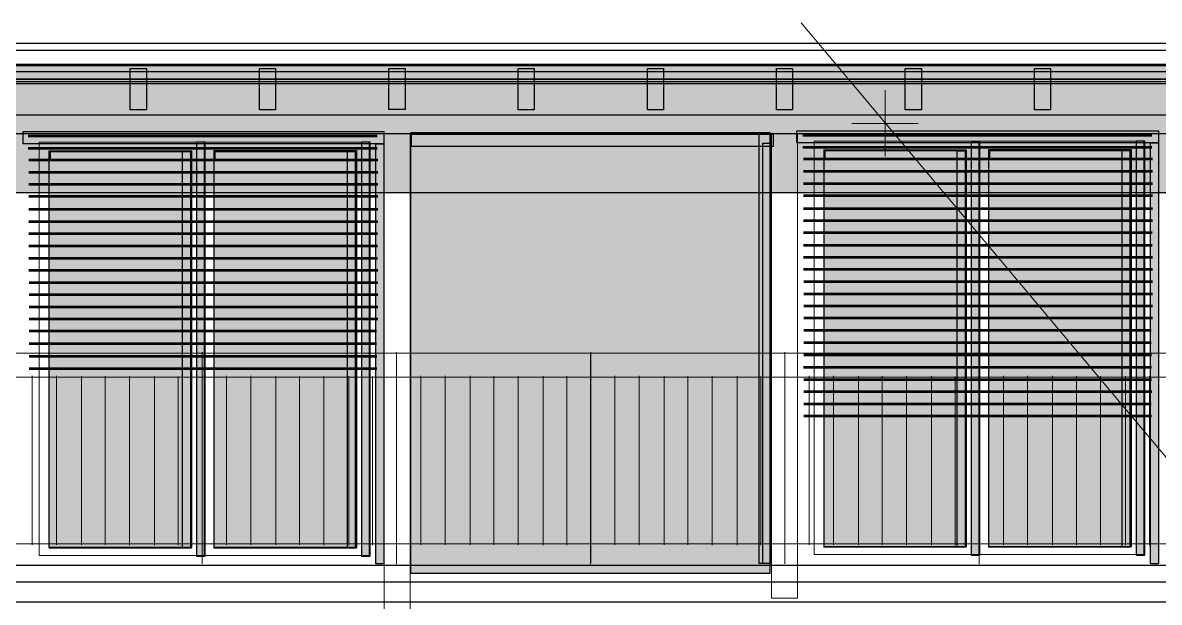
# Model space of a CAD drawing. Header units: millimetres. Extents: x 2976 to 41668, y 1850 to 28527.
# Drawn here: x 15835 to 21765, y 21016 to 24041 of the extents above; entities that cross this region are included whole.
import ezdxf

# ---------------------------------------------------------------- set-up
doc = ezdxf.new("R2010")
doc.units = ezdxf.units.MM
doc.header["$LTSCALE"] = 50
for name, color, linetype in [('00_Wand_Bestand', 7, 'Continuous'), ('02_Grundstuecksgrenze', 8, 'Continuous'), ('05_Linien_stark', 7, 'Continuous'), ('06_Linien_fein', 3, 'Continuous')]:
    doc.layers.add(name, color=color, linetype=linetype)

msp = doc.modelspace()

# ---------------------------------------------------------------- hatches: boundary and pattern name
at = {"layer": '00_Wand_Bestand', "transparency": 33554500}
for points in [[(11786.3, 23816.6), (23791.2, 23816.6), (23791.2, 23557.9), (11786.3, 23557.9)], [(11789.7, 23816.6), (23791.2, 23816.6), (23791.2, 23153.1), (11789.7, 23153.1)]]:
    msp.add_hatch(color=7, dxfattribs=at).paths.add_polyline_path(points)
at = {"layer": '02_Grundstuecksgrenze', "transparency": 33554595}
msp.add_hatch(color=7, dxfattribs=at).paths.add_polyline_path([(11790.9, 23816.8), (23787.5, 23816.8), (23787.5, 23732), (11790.9, 23732)])
at = {"layer": '02_Grundstuecksgrenze', "transparency": 33554572}
for points in [[(15837.8, 23473.5), (17718.8, 23473.5), (17718.8, 23409.2), (15837.8, 23409.2)], [(17862.8, 23458.3), (19750.4, 23458.3), (19750.4, 23395.2), (17862.8, 23395.2)], [(19677.8, 23462.5), (19740.9, 23462.5), (19740.9, 21219), (19677.8, 21219)], [(19873.3, 23476.7), (21760.9, 23476.7), (21760.9, 23413.7), (19873.3, 23413.7)], [(20786.3, 23423.3), (20827.9, 23423.3), (20827.9, 21259.6), (20786.3, 21259.6)], [(21646.5, 23423.7), (21688.1, 23423.7), (21688.1, 21260), (21646.5, 21260)], [(15979.6, 23368.6), (16667, 23368.6), (16667, 23322.4), (15979.6, 23322.4)], [(16668.4, 23368.5), (16710, 23368.5), (16710, 21299.5), (16668.4, 21299.5)], [(16744.3, 23418.9), (16785.9, 23418.9), (16785.9, 21255.2), (16744.3, 21255.2)], [(16839.8, 23368.9), (17527.2, 23368.9), (17527.2, 23322.8), (16839.8, 23322.8)], [(17529, 23369.2), (17570.6, 23369.2), (17570.6, 21300.2), (17529, 21300.2)], [(17604.5, 23419.3), (17646.1, 23419.3), (17646.1, 21255.6), (17604.5, 21255.6)], [(17677.6, 23409.3), (17719.1, 23409.3), (17719.1, 21217.4), (17677.6, 21217.4)], [(19697.4, 23412.4), (19739, 23412.4), (19739, 21217.6), (19697.4, 21217.6)], [(20021.6, 23373), (20709, 23373), (20709, 23326.8), (20021.6, 23326.8)], [(20710.1, 23372.9), (20751.7, 23372.9), (20751.7, 21303.9), (20710.1, 21303.9)], [(20881.8, 23373.4), (21569.2, 23373.4), (21569.2, 23327.2), (20881.8, 23327.2)], [(21570.7, 23373.3), (21612.3, 23373.3), (21612.3, 21304.3), (21570.7, 21304.3)], [(21719.2, 23413.7), (21761.2, 23413.7), (21761.2, 21217.1), (21719.2, 21217.1)]]:
    msp.add_hatch(color=7, dxfattribs=at).paths.add_polyline_path(points)
at = {"layer": '02_Grundstuecksgrenze'}
msp.add_hatch(color=7, dxfattribs=at).paths.add_polyline_path([(17860.4, 23467.6), (19733.7, 23467.6), (19733.7, 21166.1), (17860.4, 21166.1)])
at = {"layer": '02_Grundstuecksgrenze', "transparency": 33554590}
for points in [[(15973.9, 23372), (16715.5, 23372), (16715.5, 21301.1), (15973.9, 21301.1)], [(16833.5, 23374.7), (17575.9, 23374.7), (17575.9, 21301.7), (16833.5, 21301.7)], [(20015.9, 23376.4), (20757.5, 23376.4), (20757.5, 21305.6), (20015.9, 21305.6)], [(20875.4, 23379.1), (21617.9, 23379.1), (21617.9, 21306.1), (20875.4, 21306.1)]]:
    msp.add_hatch(color=7, dxfattribs=at).paths.add_polyline_path(points)

# ---------------------------------------------------------------- linework, layer by layer
at = {"layer": '00_Wand_Bestand'}
for points in [[(11786.3, 23816.6), (23791.2, 23816.6), (23791.2, 23557.9), (11786.3, 23557.9)], [(11789.7, 23816.6), (23791.2, 23816.6), (23791.2, 23153.1), (11789.7, 23153.1)]]:
    msp.add_lwpolyline(points, close=True, dxfattribs=at)
at = {"layer": '02_Grundstuecksgrenze'}
for points in [[(11790.9, 23816.8), (23787.5, 23816.8), (23787.5, 23732), (11790.9, 23732)], [(15837.8, 23473.5), (17718.8, 23473.5), (17718.8, 23409.2), (15837.8, 23409.2)], [(17860.4, 23467.6), (19733.7, 23467.6), (19733.7, 21166.1), (17860.4, 21166.1)], [(17862.8, 23458.3), (19750.4, 23458.3), (19750.4, 23395.2), (17862.8, 23395.2)], [(19677.8, 23462.5), (19740.9, 23462.5), (19740.9, 21219), (19677.8, 21219)], [(19873.3, 23476.7), (21760.9, 23476.7), (21760.9, 23413.7), (19873.3, 23413.7)], [(20786.3, 23423.3), (20827.9, 23423.3), (20827.9, 21259.6), (20786.3, 21259.6)], [(21646.5, 23423.7), (21688.1, 23423.7), (21688.1, 21260), (21646.5, 21260)], [(15973.9, 23372), (16715.5, 23372), (16715.5, 21301.1), (15973.9, 21301.1)], [(15979.6, 23368.6), (16667, 23368.6), (16667, 23322.4), (15979.6, 23322.4)], [(16668.4, 23368.5), (16710, 23368.5), (16710, 21299.5), (16668.4, 21299.5)], [(16744.3, 23418.9), (16785.9, 23418.9), (16785.9, 21255.2), (16744.3, 21255.2)], [(16833.5, 23374.7), (17575.9, 23374.7), (17575.9, 21301.7), (16833.5, 21301.7)], [(16839.8, 23368.9), (17527.2, 23368.9), (17527.2, 23322.8), (16839.8, 23322.8)], [(17529, 23369.2), (17570.6, 23369.2), (17570.6, 21300.2), (17529, 21300.2)], [(17604.5, 23419.3), (17646.1, 23419.3), (17646.1, 21255.6), (17604.5, 21255.6)], [(17677.6, 23409.3), (17719.1, 23409.3), (17719.1, 21217.4), (17677.6, 21217.4)], [(19697.4, 23412.4), (19739, 23412.4), (19739, 21217.6), (19697.4, 21217.6)], [(20015.9, 23376.4), (20757.5, 23376.4), (20757.5, 21305.6), (20015.9, 21305.6)], [(20021.6, 23373), (20709, 23373), (20709, 23326.8), (20021.6, 23326.8)], [(20710.1, 23372.9), (20751.7, 23372.9), (20751.7, 21303.9), (20710.1, 21303.9)], [(20875.4, 23379.1), (21617.9, 23379.1), (21617.9, 21306.1), (20875.4, 21306.1)], [(20881.8, 23373.4), (21569.2, 23373.4), (21569.2, 23327.2), (20881.8, 23327.2)], [(21570.7, 23373.3), (21612.3, 23373.3), (21612.3, 21304.3), (21570.7, 21304.3)], [(21719.2, 23413.7), (21761.2, 23413.7), (21761.2, 21217.1), (21719.2, 21217.1)]]:
    msp.add_lwpolyline(points, close=True, dxfattribs=at)
at = {"layer": '05_Linien_stark', "lineweight": 53}
for p, q in [((17684.2, 23448.5), (15863.4, 23448.5)), ((21726.2, 23452.9), (19905.4, 23452.9)), ((17685, 23384.9), (15863.4, 23384.9)), ((21727, 23389.3), (19905.3, 23389.3)), ((17687.3, 23323.7), (15867.3, 23323.7)), ((21729.3, 23328.2), (19909.3, 23328.2)), ((17687.4, 23259.6), (15867.4, 23259.6)), ((21729.5, 23264), (19909.4, 23264)), ((17687.4, 23196), (15867.4, 23196)), ((21729.4, 23200.4), (19909.4, 23200.4)), ((17687.3, 23133.1), (15867.3, 23133.1)), ((21729.3, 23137.5), (19909.3, 23137.5)), ((21729.3, 23069.8), (19909.3, 23069.8)), ((17687.4, 23065.4), (15867.3, 23065.4)), ((17687.3, 23001.8), (15867.3, 23001.8)), ((21729.3, 23006.2), (19909.3, 23006.2)), ((17686.7, 22939), (15867, 22939)), ((21728.7, 22943.4), (19909, 22943.4)), ((17686.8, 22874.1), (15867, 22874.1)), ((21728.8, 22878.5), (19909, 22878.5)), ((17687.1, 22810.5), (15867.6, 22810.5)), ((21729.1, 22814.9), (19909.6, 22814.9)), ((17687.5, 22747.6), (15867.3, 22747.6)), ((21729.6, 22752.1), (19909.3, 22752.1)), ((17688.2, 22683.6), (15868.4, 22683.6)), ((21730.2, 22688), (19910.4, 22688)), ((17688.1, 22620), (15868.4, 22620)), ((21730.1, 22624.4), (19910.4, 22624.4)), ((17688, 22557.1), (15868.3, 22557.1)), ((21730, 22561.5), (19910.2, 22561.5)), ((17688.1, 22494.3), (15868.3, 22494.3)), ((21730.1, 22498.7), (19910.4, 22498.7)), ((17680.8, 22430.7), (15868.2, 22430.7)), ((21722.4, 22434.5), (19909.9, 22434.5)), ((17680.9, 22365.2), (15868.3, 22365.2)), ((21722.5, 22370.7), (19909.9, 22370.7)), ((17682, 22299.2), (15868.1, 22299.2)), ((21723.9, 22305.7), (19910.7, 22305.7)), ((21724.7, 22240.5), (19909.6, 22240.5)), ((17682, 22234.9), (15868, 22234.9)), ((21725.3, 22177.4), (19910.3, 22177.4)), ((21726, 22113.9), (19910.2, 22113.9)), ((21722.3, 22050.6), (19910.1, 22050.6)), ((21724.4, 21986.9), (19910.2, 21986.9))]:
    msp.add_line(p, q, dxfattribs=at)
at = {"layer": '05_Linien_stark', "lineweight": 15}
for p, q in [((11823.9, 22315.4), (23753.8, 22315.4)), ((16772, 22321.9), (16772, 21216.3)), ((17785.3, 22322.1), (17785.3, 21215.4)), ((18798.3, 22315.6), (18798.3, 21215.6)), ((18799.3, 22322.1), (18799.3, 21222.1)), ((19812, 22321.9), (19812, 21216.2)), ((20825.4, 22322.1), (20825.4, 21215.8)), ((11823.5, 22191.5), (23752.4, 22191.5)), ((15884.9, 22197), (15884.9, 21315.7)), ((16011.2, 22197.9), (16011.2, 21316.5)), ((16141.6, 22196.8), (16141.6, 21315.4)), ((16265.7, 22196.7), (16265.7, 21315.4)), ((16392.5, 22196.4), (16392.5, 21315)), ((16522.9, 22195.3), (16522.9, 21314)), ((16647, 22195.2), (16647, 21313.9)), ((16898.6, 22197), (16898.6, 21315.7)), ((17024.9, 22197.9), (17024.9, 21316.5)), ((17155.3, 22196.8), (17155.3, 21315.4)), ((17279.4, 22196.7), (17279.4, 21315.4)), ((17406.2, 22196.4), (17406.2, 21315)), ((17536.5, 22195.3), (17536.5, 21314)), ((17660.7, 22195.2), (17660.7, 21313.9)), ((17912.2, 22197.2), (17912.2, 21315.9)), ((18038.6, 22198.1), (18038.6, 21316.7)), ((18168.9, 22197), (18168.9, 21315.6)), ((18293, 22196.9), (18293, 21315.6)), ((18419.8, 22196.6), (18419.8, 21315.3)), ((18550.2, 22195.5), (18550.2, 21314.2)), ((18674.4, 22195.4), (18674.4, 21314.1)), ((18924.9, 22197), (18924.9, 21315.7)), ((19051.2, 22197.9), (19051.2, 21316.5)), ((19181.6, 22196.8), (19181.6, 21315.4)), ((19305.7, 22196.7), (19305.7, 21315.4)), ((19432.5, 22196.4), (19432.5, 21315)), ((19562.9, 22195.3), (19562.9, 21314)), ((19687, 22195.2), (19687, 21313.9)), ((19938.6, 22197), (19938.6, 21315.7)), ((20064.9, 22197.9), (20064.9, 21316.5)), ((20195.3, 22196.8), (20195.3, 21315.4)), ((20319.4, 22196.7), (20319.4, 21315.4)), ((20446.2, 22196.4), (20446.2, 21315)), ((20576.6, 22195.3), (20576.6, 21314)), ((20700.7, 22195.2), (20700.7, 21313.9)), ((20951.7, 22197.2), (20951.7, 21315.9)), ((21078, 22198.1), (21078, 21316.7)), ((21208.4, 22197), (21208.4, 21315.6)), ((21332.5, 22196.9), (21332.5, 21315.6)), ((21459.3, 22196.6), (21459.3, 21315.3)), ((21589.7, 22195.5), (21589.7, 21314.2)), ((21713.8, 22195.4), (21713.8, 21314.1)), ((11823.7, 21320.3), (23753.6, 21320.3))]:
    msp.add_line(p, q, dxfattribs=at)
at = {"layer": '05_Linien_stark', "lineweight": 25}
for points in [[(11784.3, 23933.5), (23793.6, 23933.5), (23793.6, 23822.2), (11784.3, 23822.2)], [(11784.5, 23897.3), (23792.6, 23897.3), (23792.6, 23745.4), (11784.5, 23745.4)], [(11785, 23786.8), (23792.8, 23786.8), (23792.8, 23744), (11785, 23744)], [(16396.5, 23801.5), (16480.2, 23801.5), (16480.2, 23586.2), (16396.5, 23586.2)], [(17071, 23802), (17154.8, 23802), (17154.8, 23586.6), (17071, 23586.6)], [(17746.1, 23802.5), (17829.8, 23802.5), (17829.8, 23587.1), (17746.1, 23587.1)], [(18420.5, 23801.5), (18504.2, 23801.5), (18504.2, 23586.2), (18420.5, 23586.2)], [(19095.1, 23802), (19178.8, 23802), (19178.8, 23586.6), (19095.1, 23586.6)], [(19767.7, 23801.8), (19851.4, 23801.8), (19851.4, 23586.4), (19767.7, 23586.4)], [(20439.9, 23801.5), (20523.7, 23801.5), (20523.7, 23586.2), (20439.9, 23586.2)], [(21114.5, 23802), (21198.2, 23802), (21198.2, 23586.6), (21114.5, 23586.6)], [(11785.7, 23723.1), (23793.4, 23723.1), (23793.4, 23461.2), (11785.7, 23461.2)], [(11785.1, 21210.4), (23792.9, 21210.4), (23792.9, 21121.7), (11785.1, 21121.7)], [(11785.8, 21122.5), (23793.7, 21122.5), (23793.7, 21016.5), (11785.8, 21016.5)]]:
    msp.add_lwpolyline(points, close=True, dxfattribs=at)
at = {"layer": '05_Linien_stark', "lineweight": 20}
for points in [[(17721.1, 23461.2), (17856.9, 23461.2), (17856.9, 17954.3), (17721.1, 17954.3)], [(19741.4, 23463.1), (19877.2, 23463.1), (19877.2, 21037.9), (19741.4, 21037.9)], [(15921.7, 23417.4), (16783.2, 23417.4), (16783.2, 21260.2), (15921.7, 21260.2)], [(15972.4, 23372.7), (16715.9, 23372.7), (16715.9, 21299), (15972.4, 21299)], [(16781.9, 23417.8), (17643.4, 23417.8), (17643.4, 21260.5), (16781.9, 21260.5)], [(16832.6, 23373.1), (17576.1, 23373.1), (17576.1, 21299.3), (16832.6, 21299.3)], [(19963.7, 23421.8), (20825.2, 23421.8), (20825.2, 21264.6), (19963.7, 21264.6)], [(20014.4, 23377.1), (20757.9, 23377.1), (20757.9, 21303.4), (20014.4, 21303.4)], [(20823.9, 23422.2), (21685.4, 23422.2), (21685.4, 21264.9), (20823.9, 21264.9)], [(20874.6, 23377.5), (21618.1, 23377.5), (21618.1, 21303.8), (20874.6, 21303.8)]]:
    msp.add_lwpolyline(points, close=True, dxfattribs=at)
at = {"layer": '06_Linien_fein', "lineweight": 9}
msp.add_line((24703.1, 18313), (19896.9, 24040.7), dxfattribs=at)
at = {"layer": '06_Linien_fein', "lineweight": 5}
for p, q in [((20334.3, 23342.9), (20334.3, 23688.3)), ((20507, 23515.6), (20161.6, 23515.6))]:
    msp.add_line(p, q, dxfattribs=at)

doc.saveas('drawing.dxf')
